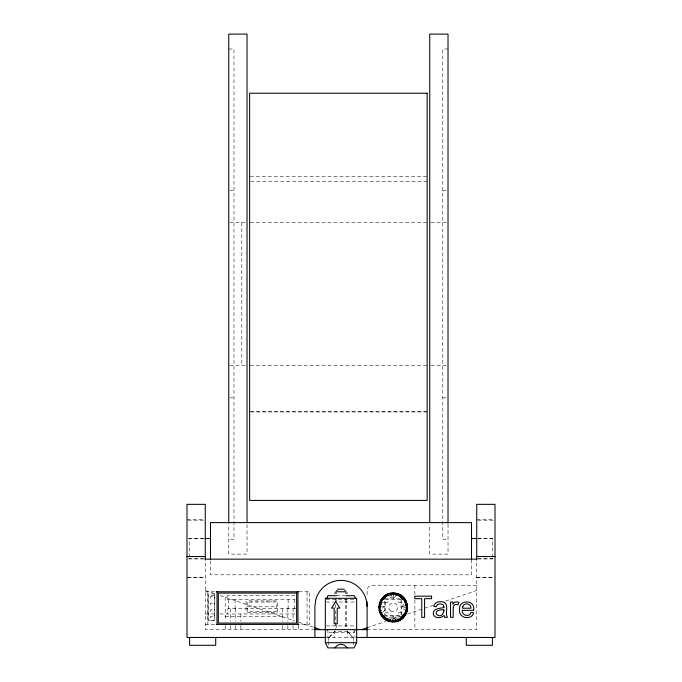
<?xml version="1.0" encoding="UTF-8"?>
<svg xmlns="http://www.w3.org/2000/svg" width="682" height="682" viewBox="0 0 682 682"><rect width="100%" height="100%" fill="white"/><g stroke="black" fill="none" stroke-linecap="round" stroke-linejoin="round"><path stroke-width="0.51" stroke-dasharray="3.41 2.56" d="M393.557 595.002L393.207 598.83L389.848 596.793M392.849 619.878L393.207 616.051L397.401 618.6M355.203 630.5L354.435 632.24L328.025 632.24L326.874 629.631M403.855 604.082L401.817 607.44L405.466 610.458M396.225 595.181L393.207 598.83L391.076 595.241M390.189 619.699L393.207 616.051L395.338 619.64M329.253 637.457L334.478 631.455L347.522 631.455L352.79 637.457M329.21 637.457L334.478 631.455M382.551 612.402L384.588 610.637L381.008 610.637M382.287 608.165L384.588 606.315L381.187 604.243M405.406 605.309L401.817 607.44L406.6 607.884M387.478 618.71L393.207 616.051M367.104 627.772L385.671 621.455M392.67 619.077L401.681 616.008M407.333 614.081L423.692 608.523M424.434 608.267L432.703 605.454M445.551 601.081L476.735 590.476M381.528 602.769L384.588 602.104L381.929 600.382M380.769 606.707L384.588 606.315M228.76 49.01L233.977 49.01L233.977 539.206L228.76 539.206M448.023 49.01L442.797 49.01L442.797 539.206L448.023 539.206M250.217 176.672L426.565 176.672M250.703 181.693L427.137 181.693M229.8 190.346L233.977 190.346M442.797 190.346L448.023 190.346M229.766 222.605L245.989 222.605M250.217 222.605L426.753 222.605M431.007 222.605L446.957 222.605M229.766 365.603L245.989 365.603M250.217 365.603L426.753 365.603M431.007 365.603L446.957 365.603M229.8 397.862L233.977 397.862M442.797 397.862L448.023 397.862M250.217 411.536L426.565 411.536M250.703 411.962L427.137 411.962M186.996 519.735L204.25 519.735M476.735 519.735L493.99 519.735M188.01 520.196L205.265 520.196M477.75 520.196L495.004 520.196M204.225 538.533L189.605 538.533L189.605 555.907M477.775 538.533L492.395 538.533L492.395 555.907M188.01 538.575L205.265 538.575M477.75 538.575L495.004 538.575M188.01 558.839L205.265 558.839M477.75 558.839L495.004 558.839M204.225 558.89L189.605 558.89L189.605 557.526M477.775 558.89L492.395 558.89L492.395 557.526M188.01 577.228L205.265 577.228M476.735 577.228L495.004 577.228M186.996 577.688L205.265 577.688M476.735 577.688L493.99 577.688M476.735 585.25L372.321 585.25A5.217 5.217 0 0 0 367.104 590.476L367.104 596.827M205.265 591.78L216.032 591.78M298.912 591.78L309.679 591.78L309.679 624.405L298.912 624.405M295.033 595.693L227.166 595.693L227.166 599.614L295.033 599.614M336.345 595.693L344.802 595.693M399.908 598.83L384.588 598.83L384.588 615.045M326.38 599.614L356.66 599.614M326.38 602.036L333.694 602.036M338.911 602.036L355.62 602.036M385.373 602.223L387.981 602.223L387.981 599.614M401.033 602.223L398.424 602.223L398.424 599.614M247.114 606.792L276.346 606.792M295.664 608.745L227.797 608.745L227.797 613.971M385.373 612.658L387.981 612.658L387.981 615.275M401.033 612.658L398.424 612.658L398.424 615.275M205.265 613.971L215.734 613.971M219.919 613.971L295.135 613.971M384.588 616.051L401.817 616.051L401.817 600.74M225.188 616.579L281.99 616.579M205.265 624.405L216.032 624.405M326.38 625.897L355.62 625.897M314.896 629.631L205.265 629.631L205.265 560.468M367.104 629.631L476.735 629.631L476.735 559.155M326.132 637.457L355.868 637.457M205.265 590.476L215.324 593.894M220.201 595.557L294.777 620.927M298.801 622.299L314.896 627.772M347.522 631.455L352.747 637.457M471.509 559.666L471.509 574.815L210.491 574.815L210.491 559.666M448.023 524.322L448.023 554.108L429.745 554.108L429.745 524.543M414.869 585.25L414.869 594.764M414.869 600.049L414.869 629.631M354.052 629.631L354.052 637.457M353.267 637.457L353.267 640.594M353.267 641.634L353.267 645.811M347.522 630.603L347.522 637.457M346.482 599.35L346.482 629.631M345.305 599.35L345.305 629.631M336.695 599.35L336.695 601.439M336.695 624.405L336.695 629.631M335.518 599.35L335.518 603.527M335.518 604.567L335.518 629.631M334.478 630.603L334.478 637.457M328.733 637.457L328.733 640.594M328.733 641.634L328.733 645.811M327.948 629.631L327.948 637.457M307.07 591.78L307.07 624.405M298.273 625.454L298.273 629.631M294.743 599.614L294.743 608.745M293.047 608.745L293.047 621.276M293.047 625.454L293.047 629.631M288.119 599.614L288.119 608.745M287.83 608.745L287.83 621.276M287.83 625.454L287.83 629.631M282.612 608.745L282.612 621.276M282.612 625.454L282.612 629.631M271.513 600.919L271.513 601.959M266.295 600.919L266.295 601.959M257.157 600.919L257.157 601.959M251.939 600.919L251.939 601.959M247.029 524.543L247.029 554.108L228.76 554.108L228.76 524.322M241.812 222.605L241.812 365.603M240.848 613.971L240.848 621.276M240.848 625.454L240.848 629.631M235.622 608.745L235.622 621.276M235.622 625.454L235.622 629.631M235.102 599.614L235.102 608.745M230.405 608.745L230.405 621.276M230.405 625.454L230.405 629.631M228.47 599.614L228.47 608.745M225.188 597.253L225.188 621.276M225.188 625.454L225.188 629.631M207.874 591.78L207.874 624.405M247.123 602.155L247.302 611.609L276.338 611.422L276.15 601.967L247.123 602.155M214.617 593.988L207.984 593.988L207.984 620.509L214.617 620.509L214.617 593.988M214.736 595.412L208.215 595.412L208.215 620.211L214.736 620.211L214.736 595.412M212.085 596.52L210.516 596.52L210.516 598.088L212.085 598.088L212.085 596.52M401.033 599.614L385.373 599.614L385.373 615.275L401.033 615.275L401.033 599.614M276.082 600.919L247.37 600.919A1.304 1.304 0 0 0 246.066 602.223L246.066 611.353A1.304 1.304 0 0 0 247.37 612.658L276.082 612.658A1.304 1.304 0 0 0 277.386 611.353L277.386 602.223A1.304 1.304 0 0 0 276.082 600.919M212.085 603.152L210.516 603.152L210.516 604.721L212.085 604.721L212.085 603.152M212.085 609.785L210.516 609.785L210.516 611.353L212.085 611.353L212.085 609.785M212.085 616.417L210.516 616.417L210.516 617.977L212.085 617.977L212.085 616.417M390.641 611.063A4.442 4.442 0 0 0 397.623 607.858A4.442 4.442 0 0 0 391.357 603.408A4.442 4.442 0 0 0 390.641 611.063"/><path stroke-width="1.02" d="M393.557 595.002L393.736 593.093C412.192 593.076 411.076 623.169 392.679 621.788C374.222 621.805 375.33 591.712 393.736 593.093M392.679 621.788L392.849 619.878M326.746 598.302L327.897 595.693L336.345 595.693M401.442 616.869L399.916 620.134L398.237 619.111M356.66 642.683L354.052 647.9L327.948 647.9L325.34 642.683L325.34 598.302L356.66 598.302L356.66 642.683L325.34 642.683M404.878 602.402L405.892 600.731L401.817 598.83L400.837 595.284M334.615 647.9L337.778 645.112L340.949 644.243L344.129 645.053L347.368 647.9M396.225 595.181L397.427 593.724L401.195 598.097M388.979 621.157L390.189 619.699M381.877 612.982L380.513 614.158L383.778 615.676M402.55 615.428L406.924 611.669L405.466 610.458M380.744 609.401L379.209 610.637L381.008 610.637M401.817 598.83L403.727 597.671M382.687 617.21L384.588 616.051M405.406 605.309L407.197 604.243M387.478 618.71L385.569 619.597L384.836 616.937M361.648 629.631L367.658 627.585M381.042 599.81L384.588 598.83L386.489 594.755L388.169 595.77M402.704 615.812L405.364 615.07M381.528 602.769L379.482 603.212L381.187 604.243M378.86 606.912L380.769 606.707M205.265 538.533L210.491 538.533M471.509 538.533L476.735 538.533M186.996 556.538L205.265 556.538M476.735 556.538L495.004 556.538M205.265 559.155L476.735 559.155M337.496 589.171L344.384 589.171M336.627 590.476L337.215 590.476M344.785 590.476L345.373 590.476M216.322 591.78L298.622 591.78M335.723 591.78L346.158 591.78M334.478 593.084L336.388 593.084M345.612 593.084L347.522 593.084M345.859 595.693L354.316 595.693L355.458 598.302M216.322 624.405L298.622 624.405M314.896 629.631L367.104 629.631M326.132 637.457L186.996 637.457L186.996 504.339L205.265 504.339L205.265 560.084M355.868 637.457L495.004 637.457L495.004 504.339L476.735 504.339L476.735 560.084M314.445 627.619L320.352 629.631M402.201 616.69L402.977 617.96M383.437 596.921L384.205 598.191M390.002 593.442L391.076 595.241M395.338 619.64L396.404 621.438M367.104 606.494L366.217 599.742A26.104 26.104 0 0 0 315.783 599.742L314.896 606.494L314.896 637.457M492.395 637.457L492.395 645.291L466.292 645.291L466.292 637.457M471.509 559.666L471.509 522.608L210.491 522.608L210.491 559.666M448.023 523.103L448.023 34.1L429.745 34.1L429.745 522.463M367.104 601.49L367.104 637.457M297.932 591.78L297.932 624.405M247.029 522.463L247.029 34.1L228.76 34.1L228.76 523.103M217.012 591.78L217.012 624.405M215.708 637.457L215.708 645.291L189.605 645.291L189.605 637.457M443.939 606.937L443.922 607.619C439.83 608.225 431.527 608.787 433.59 615.062C435.593 618.949 441.416 618.105 444.135 615.462L444.655 617.355L447.375 617.355C444.647 612.854 449.447 604.866 443.803 602.129C440.095 600.961 434.374 601.754 433.692 606.392L436.233 606.741L437.529 604.465L440.24 603.817L443.198 604.704L443.939 606.937M473.709 609.657L473.692 610.347L462.251 610.347C461.578 615.462 469.548 617.79 470.938 612.41L473.623 612.743C471.799 620.859 458.202 618.165 459.566 609.81C458.065 599.478 475.115 599.231 473.709 609.657M443.922 610.612C441.552 622.811 427.81 609.58 443.922 609.657L443.922 610.612M453.257 607.739L453.155 617.355L450.555 617.355L450.555 602.01L452.891 602.01L452.891 604.337L454.544 602.189L457.537 601.874L458.884 602.504L457.989 604.917C455.866 603.357 453.121 605.249 453.257 607.739M462.797 606.409L462.396 608.208L470.964 608.208C471.339 603.536 464.357 602.206 462.797 606.409M335.689 601.456L331.554 608.105L334.163 608.105L334.163 623.766L337.223 623.766L337.223 608.105L339.832 608.105L335.689 601.456M427.137 93.229L249.638 93.229L249.638 500.426L427.137 500.426L427.137 93.229M296.627 593.084L218.317 593.084L218.317 623.101L296.627 623.101L296.627 593.084M431.587 596.179L414.801 596.179L414.801 598.677L421.774 598.677L421.774 617.355L424.579 617.355L424.579 598.677L431.587 598.677L431.587 596.179M385.569 619.597A14.356 14.356 0 0 0 407.555 607.969A14.356 14.356 0 0 0 386.489 594.755A14.356 14.356 0 0 0 385.569 619.597M386.268 618.497A13.052 13.052 0 0 0 406.25 607.926A13.052 13.052 0 0 0 387.103 595.906A13.052 13.052 0 0 0 386.268 618.497"/></g></svg>
